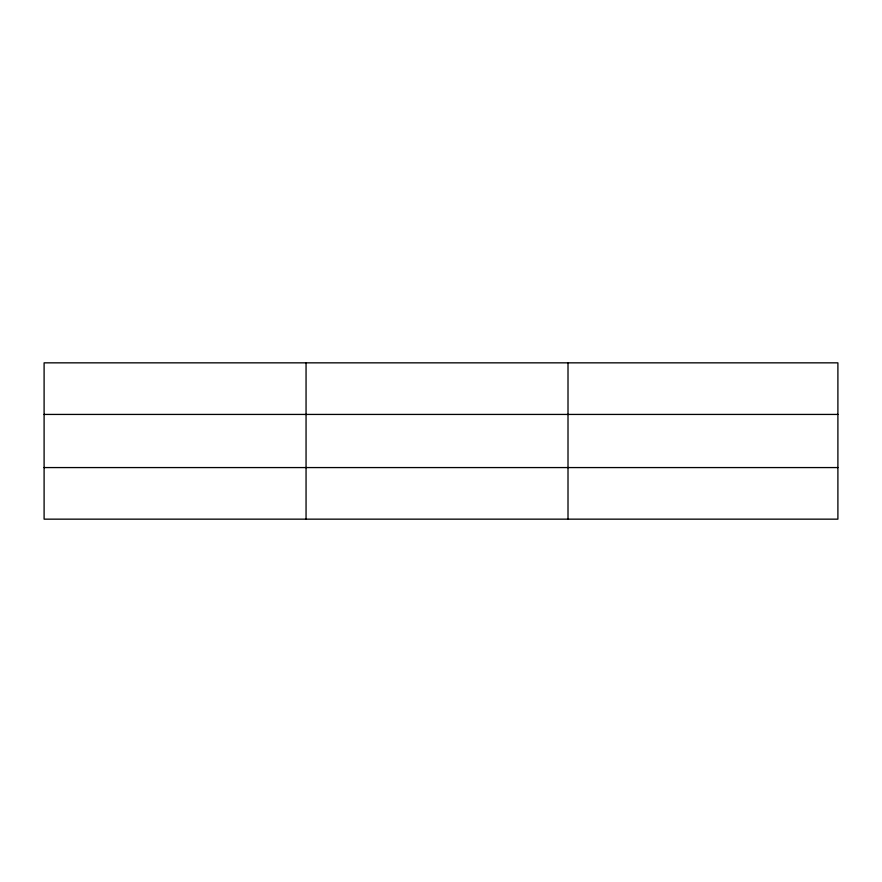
<?xml version="1.0" encoding="UTF-8"?>
<svg xmlns="http://www.w3.org/2000/svg" width="882" height="882" viewBox="0 0 882 882"><rect width="100%" height="100%" fill="white"/><g stroke="black" fill="none" stroke-linecap="round" stroke-linejoin="round"><path stroke-width="1.32" d="M306.054 519.156L306.054 362.844M568.008 519.156L568.008 362.844M837.9 414.43L837.9 362.844L44.1 362.844L44.1 519.156L837.9 519.156L837.9 414.43L44.1 414.43M44.1 467.57L837.9 467.57"/></g></svg>
